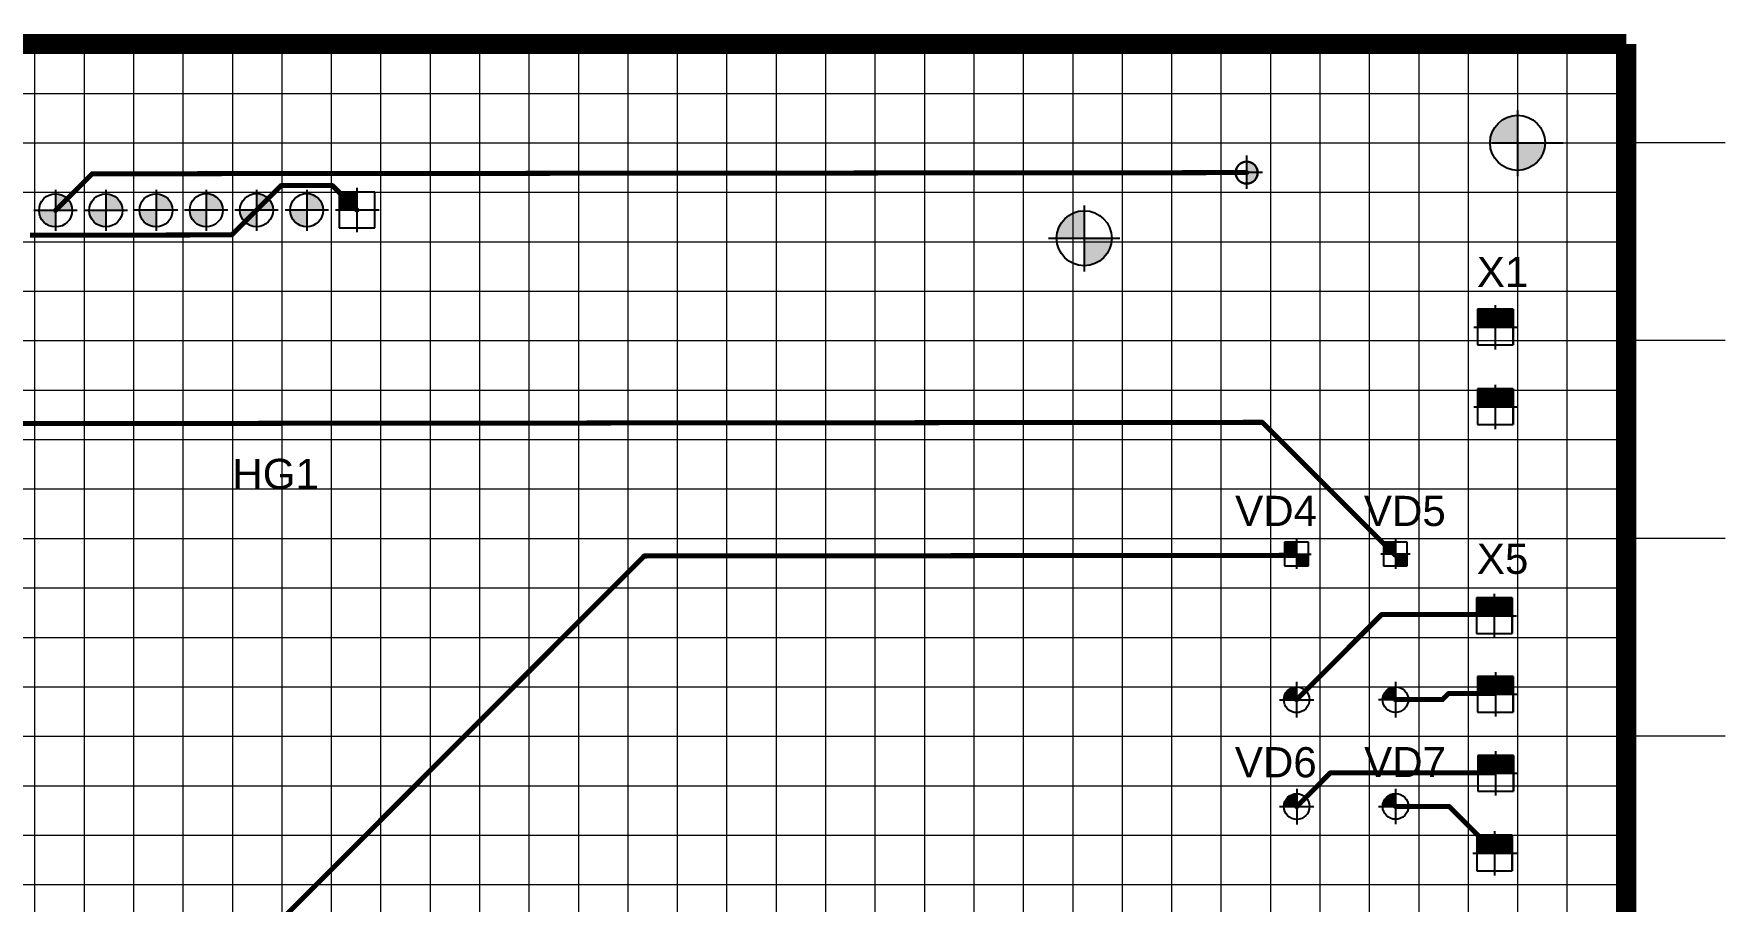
# Model space of a CAD drawing. Header units: millimetres. Extents: x 4478846 to 4492776, y 3796523 to 3799112.
# Drawn here: x 4489188.1 to 4489273.6, y 3797451.6 to 3797495.4 of the extents above; entities that cross this region are included whole.
import ezdxf

# ---------------------------------------------------------------- set-up
doc = ezdxf.new("R2010")
doc.units = ezdxf.units.MM
doc.linetypes.add('ACAD_ISO08W100', pattern=[36, 24, -3, 6, -3])
doc.layers.get('0').update_dxf_attribs({"lineweight": 25})
for name, color, linetype in [('BottomLayer', 5, 'Continuous'), ('InternalPlane1', 76, 'Continuous'), ('InternalPlane2', 16, 'Continuous'), ('MultiLayer', 9, 'Continuous'), ('TopLayer', 1, 'Continuous'), ('TopOverlay', 2, 'Continuous'), ('Размеры', 7, 'Continuous')]:
    doc.layers.add(name, color=color, linetype=linetype)
for name, color, linetype, lineweight in [('Tonkaya', 3, 'Continuous', 25), ('TXT', 220, 'Continuous', 20), ('тонкая', 7, 'Continuous', 13)]:
    doc.layers.add(name, color=color, linetype=linetype, lineweight=lineweight)
doc.styles.get("Standard").update_dxf_attribs({"font": 'arial.ttf'})

# ---------------------------------------------------------------- blocks, each defined once
blk = doc.blocks.new('*U206')
at = {"layer": 'тонкая'}
blk.add_line((-64, 0), (64, 0), dxfattribs=at)
blk = doc.blocks.new('*U207')
at = {"layer": 'тонкая', "color": 0, "linetype": 'ByBlock', "lineweight": -2, "transparency": 16777216}
for p in [(0, 95), (0, 92.5), (0, 90), (0, 87.5), (0, 85), (0, 82.5), (0, 80), (0, 77.5), (0, 75), (0, 72.5), (0, 70), (0, 67.5), (0, 65), (0, 62.5), (0, 60), (0, 57.5), (0, 55), (0, 52.5)]:
    blk.add_blockref('*U206', p, dxfattribs=at)
blk = doc.blocks.new('*U208')
at = {"layer": 'тонкая'}
blk.add_line((0, 47.5), (0, -47.5), dxfattribs=at)
blk = doc.blocks.new('*U209')
at = {"layer": 'тонкая', "color": 0, "linetype": 'ByBlock', "lineweight": -2, "transparency": 16777216}
for p in [(47.5, 0), (50, 0), (52.5, 0), (55, 0), (57.5, 0), (60, 0), (62.5, 0), (65, 0), (67.5, 0), (70, 0), (72.5, 0), (75, 0), (77.5, 0), (80, 0), (82.5, 0), (85, 0), (87.5, 0), (90, 0), (92.5, 0), (95, 0), (97.5, 0), (100, 0), (102.5, 0), (105, 0), (107.5, 0), (110, 0), (112.5, 0), (115, 0), (117.5, 0), (120, 0), (122.5, 0), (125, 0), (127.5, 0)]:
    blk.add_blockref('*U208', p, dxfattribs=at)
blk = doc.blocks.new('*U218')
at = {"layer": 'тонкая'}
blk.add_line((2.5, 0), (-2.5, 0), dxfattribs=at)
blk = doc.blocks.new('*U219')
at = {"layer": 'тонкая', "color": 0, "linetype": 'ByBlock', "lineweight": -2, "transparency": 16777216}
for p in [(0, 90), (0, 80), (0, 70), (0, 60), (0, 50), (0, 40), (0, 30), (0, 20), (0, 10), (0, 0)]:
    blk.add_blockref('*U218', p, dxfattribs=at)

msp = doc.modelspace()

# ---------------------------------------------------------------- hatches: boundary and pattern name
at = {"layer": 'Tonkaya'}
h = msp.add_hatch(color=7, dxfattribs=at)
h.dxf.hatch_style = 1
h.paths.add_polyline_path([(4489263.12638, 3797491.28632, 0.41421404), (4489261.73437, 3797489.89432), (4489263.12638, 3797489.89432)])
h.paths.add_polyline_path([(4489264.51837, 3797489.89432), (4489263.12638, 3797489.89432), (4489263.12638, 3797488.50232, 0.41421308)])
h = msp.add_hatch(color=7, dxfattribs=at)
h.dxf.hatch_style = 1
h.paths.add_polyline_path([(4489189.18656, 3797487.31641), (4489189.18656, 3797486.47755), (4489190.02542, 3797486.47755, 0.41421356)])
h.paths.add_polyline_path([(4489189.18656, 3797486.47755), (4489188.3477, 3797486.47755, 0.41421356), (4489189.18656, 3797485.63869)])
h = msp.add_hatch(color=7, dxfattribs=at)
h.dxf.hatch_style = 1
h.paths.add_polyline_path([(4489191.72656, 3797487.31899), (4489191.72656, 3797486.48013), (4489192.56542, 3797486.48013, 0.41421356)])
h.paths.add_polyline_path([(4489191.72656, 3797486.48013), (4489190.8877, 3797486.48013, 0.41421356), (4489191.72656, 3797485.64127)])
h = msp.add_hatch(color=7, dxfattribs=at)
h.dxf.hatch_style = 1
h.paths.add_polyline_path([(4489194.26656, 3797487.32157), (4489194.26656, 3797486.48271), (4489195.10542, 3797486.48271, 0.41421356)])
h.paths.add_polyline_path([(4489194.26656, 3797486.48271), (4489193.4277, 3797486.48271, 0.41421356), (4489194.26656, 3797485.64385)])
h = msp.add_hatch(color=7, dxfattribs=at)
h.dxf.hatch_style = 1
h.paths.add_polyline_path([(4489196.80656, 3797487.32415), (4489196.80656, 3797486.48529), (4489197.64542, 3797486.48529, 0.41421356)])
h.paths.add_polyline_path([(4489196.80656, 3797486.48529), (4489195.9677, 3797486.48529, 0.41421356), (4489196.80656, 3797485.64643)])
h = msp.add_hatch(color=7, dxfattribs=at)
h.dxf.hatch_style = 1
h.paths.add_polyline_path([(4489199.34655, 3797487.32673), (4489199.34655, 3797486.48787), (4489200.18541, 3797486.48787, 0.41421356)])
h.paths.add_polyline_path([(4489199.34655, 3797486.48787), (4489198.50769, 3797486.48787, 0.41421356), (4489199.34655, 3797485.64901)])
h = msp.add_hatch(color=7, dxfattribs=at)
h.dxf.hatch_style = 1
h.paths.add_polyline_path([(4489201.88655, 3797487.32673), (4489201.88655, 3797486.48787), (4489202.72541, 3797486.48787, 0.41421356)])
h.paths.add_polyline_path([(4489201.88655, 3797486.48787), (4489201.04769, 3797486.48787, 0.41421356), (4489201.88655, 3797485.64901)])
h = msp.add_hatch(color=7, dxfattribs=at)
h.dxf.hatch_style = 1
h.paths.add_polyline_path([(4489241.20803, 3797486.46236, 0.41421404), (4489239.81603, 3797485.07036), (4489241.20803, 3797485.07036)])
h.paths.add_polyline_path([(4489242.60003, 3797485.07036), (4489241.20803, 3797485.07036), (4489241.20803, 3797483.67836, 0.41421308)])
at = {"layer": 'TXT'}
h = msp.add_hatch(color=0, dxfattribs=at)
h.dxf.hatch_style = 1
h.paths.add_polyline_path([(4489251.95168, 3797462.39164, 0.41421356), (4489251.30128, 3797461.74125), (4489251.95168, 3797461.74125)])
h = msp.add_hatch(color=0, dxfattribs=at)
h.dxf.hatch_style = 1
h.paths.add_polyline_path([(4489256.95172, 3797462.39672, 0.41421356), (4489256.30132, 3797461.74632), (4489256.95172, 3797461.74632)])
h = msp.add_hatch(color=0, dxfattribs=at)
h.dxf.hatch_style = 1
h.paths.add_polyline_path([(4489251.95716, 3797456.99166, 0.41421356), (4489251.30676, 3797456.34126), (4489251.95716, 3797456.34126)])
h = msp.add_hatch(color=0, dxfattribs=at)
h.dxf.hatch_style = 1
h.paths.add_polyline_path([(4489256.9572, 3797456.99673, 0.41421356), (4489256.3068, 3797456.34633), (4489256.9572, 3797456.34633)])
at = {"layer": 'Размеры', "lineweight": 30}
h = msp.add_hatch(color=0, dxfattribs=at)
h.dxf.hatch_style = 1
edge = h.paths.add_edge_path()
edge.add_line((4489249.97903, 3797488.52257), (4489249.42466, 3797488.38751))
edge.add_line((4489249.42466, 3797488.38751), (4489249.42466, 3797487.83267))
edge.add_arc((4489249.48173, 3797488.35449), 0.52494, 263.7592025, 378.6746193)
edge = h.paths.add_edge_path()
edge.add_line((4489249.42466, 3797488.94236), (4489249.42466, 3797488.38751))
edge.add_line((4489249.42466, 3797488.38751), (4489249.97903, 3797488.52257))
edge.add_arc((4489249.38818, 3797488.31823), 0.62519, 19.0774453, 86.6543092)

# ---------------------------------------------------------------- linework, layer by layer
at = {"color": 7, "linetype": 'Continuous'}
for p, q in [((4489205.32846, 3797487.40231), (4489203.52526, 3797487.40231)), ((4489203.52526, 3797487.40231), (4489203.52526, 3797485.59911)), ((4489204.42686, 3797487.61124), (4489204.42625, 3797485.3748)), ((4489205.32846, 3797485.59911), (4489205.32846, 3797487.40231)), ((4489203.3357, 3797486.50071), (4489205.55019, 3797486.50071)), ((4489203.52526, 3797485.59911), (4489205.32846, 3797485.59911)), ((4489262.89979, 3797481.47944), (4489261.09659, 3797481.47944)), ((4489261.09659, 3797481.47944), (4489261.09659, 3797479.67624)), ((4489261.99819, 3797481.68838), (4489261.99758, 3797479.45193)), ((4489262.89967, 3797481.47895), (4489262.89869, 3797479.67575)), ((4489262.89979, 3797479.67624), (4489262.89979, 3797481.47944)), ((4489260.90703, 3797480.57784), (4489263.12152, 3797480.57784)), ((4489261.09659, 3797479.67624), (4489262.89979, 3797479.67624)), ((4489262.89979, 3797477.45332), (4489261.09659, 3797477.45332)), ((4489261.09659, 3797477.45332), (4489261.09659, 3797475.65012)), ((4489261.99819, 3797477.66226), (4489261.99758, 3797475.42581)), ((4489262.89967, 3797477.45283), (4489262.89869, 3797475.64963)), ((4489262.89979, 3797475.65012), (4489262.89979, 3797477.45332)), ((4489260.90703, 3797476.55172), (4489263.12152, 3797476.55172)), ((4489261.09659, 3797475.65012), (4489262.89979, 3797475.65012)), ((4489252.54647, 3797469.70581), (4489251.34434, 3797469.70581)), ((4489251.34434, 3797469.70581), (4489251.34434, 3797468.50368)), ((4489251.94541, 3797469.8451), (4489251.945, 3797468.35413)), ((4489252.54647, 3797468.50368), (4489252.54647, 3797469.70581)), ((4489252.54647, 3797468.50368), (4489252.54647, 3797469.70581)), ((4489257.5465, 3797469.71088), (4489256.34437, 3797469.71088)), ((4489256.34437, 3797469.71088), (4489256.34437, 3797468.50875)), ((4489256.94543, 3797469.85017), (4489256.94502, 3797468.35921)), ((4489257.5465, 3797468.50875), (4489257.5465, 3797469.71088)), ((4489257.5465, 3797468.50875), (4489257.5465, 3797469.71088)), ((4489251.21797, 3797469.10474), (4489252.69429, 3797469.10474)), ((4489251.34434, 3797468.50368), (4489252.54647, 3797468.50368)), ((4489256.21799, 3797469.10982), (4489257.69432, 3797469.10982)), ((4489256.34437, 3797468.50875), (4489257.5465, 3797468.50875)), ((4489262.84961, 3797466.88951), (4489261.04641, 3797466.88951)), ((4489261.04641, 3797466.88951), (4489261.04641, 3797465.08631)), ((4489261.94801, 3797467.09844), (4489261.9474, 3797464.862)), ((4489262.8495, 3797466.88901), (4489262.84851, 3797465.08582)), ((4489262.84961, 3797465.08631), (4489262.84961, 3797466.88951)), ((4489260.85685, 3797465.98791), (4489263.07134, 3797465.98791)), ((4489261.04641, 3797465.08631), (4489262.84961, 3797465.08631)), ((4489262.91005, 3797462.92393), (4489261.10685, 3797462.92393)), ((4489261.10685, 3797462.92393), (4489261.10685, 3797461.12073)), ((4489262.00845, 3797463.13286), (4489262.00784, 3797460.89642)), ((4489262.90994, 3797462.92344), (4489262.90895, 3797461.12024)), ((4489262.91005, 3797461.12073), (4489262.91005, 3797462.92393)), ((4489260.91729, 3797462.02233), (4489263.13178, 3797462.02233)), ((4489261.10685, 3797461.12073), (4489262.91005, 3797461.12073)), ((4489262.01456, 3797459.13724), (4489262.01395, 3797456.9008)), ((4489262.91616, 3797458.92831), (4489261.11296, 3797458.92831)), ((4489261.11296, 3797458.92831), (4489261.11296, 3797457.12511)), ((4489262.91604, 3797458.92781), (4489262.91506, 3797457.12462)), ((4489262.91616, 3797457.12511), (4489262.91616, 3797458.92831)), ((4489260.9234, 3797458.02671), (4489263.13789, 3797458.02671)), ((4489261.11296, 3797457.12511), (4489262.91616, 3797457.12511)), ((4489262.86179, 3797454.88954), (4489261.05859, 3797454.88954)), ((4489261.05859, 3797454.88954), (4489261.05859, 3797453.08634)), ((4489261.96019, 3797455.09847), (4489261.95958, 3797452.86203)), ((4489262.86168, 3797454.88905), (4489262.86069, 3797453.08585)), ((4489262.86179, 3797453.08634), (4489262.86179, 3797454.88954)), ((4489260.86903, 3797453.98794), (4489263.08352, 3797453.98794)), ((4489261.05859, 3797453.08634), (4489262.86179, 3797453.08634))]:
    msp.add_line(p, q, dxfattribs=at)
at = {"color": 7}
for points in [[(4489204.42686, 3797486.50071), (4489204.42686, 3797487.40231), (4489203.52526, 3797486.50071), (4489203.52526, 3797487.40231)], [(4489204.42686, 3797486.50071), (4489204.42686, 3797487.40231), (4489203.52526, 3797486.50071), (4489203.52526, 3797487.40231)], [(4489261.99819, 3797480.57784), (4489261.99819, 3797481.47944), (4489261.09659, 3797480.57784), (4489261.09659, 3797481.47944)], [(4489261.99819, 3797480.57784), (4489261.99819, 3797481.47944), (4489261.09659, 3797480.57784), (4489261.09659, 3797481.47944)], [(4489261.99758, 3797480.57784), (4489261.99808, 3797481.47944), (4489262.89918, 3797480.57735), (4489262.89967, 3797481.47895)], [(4489261.99758, 3797480.57784), (4489261.99808, 3797481.47944), (4489262.89918, 3797480.57735), (4489262.89967, 3797481.47895)], [(4489261.99819, 3797476.55172), (4489261.99819, 3797477.45332), (4489261.09659, 3797476.55172), (4489261.09659, 3797477.45332)], [(4489261.99819, 3797476.55172), (4489261.99819, 3797477.45332), (4489261.09659, 3797476.55172), (4489261.09659, 3797477.45332)], [(4489261.99758, 3797476.55172), (4489261.99808, 3797477.45332), (4489262.89918, 3797476.55123), (4489262.89967, 3797477.45283)], [(4489261.99758, 3797476.55172), (4489261.99808, 3797477.45332), (4489262.89918, 3797476.55123), (4489262.89967, 3797477.45283)], [(4489251.94541, 3797469.10474), (4489251.94541, 3797469.70581), (4489251.34434, 3797469.10474), (4489251.34434, 3797469.70581)], [(4489251.94541, 3797469.10474), (4489251.94541, 3797469.70581), (4489251.34434, 3797469.10474), (4489251.34434, 3797469.70581)], [(4489256.94543, 3797469.10982), (4489256.94543, 3797469.71088), (4489256.34437, 3797469.10982), (4489256.34437, 3797469.71088)], [(4489256.94543, 3797469.10982), (4489256.94543, 3797469.71088), (4489256.34437, 3797469.10982), (4489256.34437, 3797469.71088)], [(4489251.94541, 3797469.10474), (4489251.94541, 3797468.50368), (4489252.54647, 3797469.10474), (4489252.54647, 3797468.50368)], [(4489251.94541, 3797469.10474), (4489251.94541, 3797468.50368), (4489252.54647, 3797469.10474), (4489252.54647, 3797468.50368)], [(4489256.94543, 3797469.10982), (4489256.94543, 3797468.50875), (4489257.5465, 3797469.10982), (4489257.5465, 3797468.50875)], [(4489256.94543, 3797469.10982), (4489256.94543, 3797468.50875), (4489257.5465, 3797469.10982), (4489257.5465, 3797468.50875)], [(4489261.94801, 3797465.98791), (4489261.94801, 3797466.88951), (4489261.04641, 3797465.98791), (4489261.04641, 3797466.88951)], [(4489261.94801, 3797465.98791), (4489261.94801, 3797466.88951), (4489261.04641, 3797465.98791), (4489261.04641, 3797466.88951)], [(4489261.94741, 3797465.98791), (4489261.9479, 3797466.88951), (4489262.849, 3797465.98742), (4489262.8495, 3797466.88901)], [(4489261.94741, 3797465.98791), (4489261.9479, 3797466.88951), (4489262.849, 3797465.98742), (4489262.8495, 3797466.88901)], [(4489262.00845, 3797462.02233), (4489262.00845, 3797462.92393), (4489261.10685, 3797462.02233), (4489261.10685, 3797462.92393)], [(4489262.00845, 3797462.02233), (4489262.00845, 3797462.92393), (4489261.10685, 3797462.02233), (4489261.10685, 3797462.92393)], [(4489262.00785, 3797462.02233), (4489262.00834, 3797462.92393), (4489262.90944, 3797462.02184), (4489262.90994, 3797462.92344)], [(4489262.00785, 3797462.02233), (4489262.00834, 3797462.92393), (4489262.90944, 3797462.02184), (4489262.90994, 3797462.92344)], [(4489262.01456, 3797458.02671), (4489262.01456, 3797458.92831), (4489261.11296, 3797458.02671), (4489261.11296, 3797458.92831)], [(4489262.01456, 3797458.02671), (4489262.01456, 3797458.92831), (4489261.11296, 3797458.02671), (4489261.11296, 3797458.92831)], [(4489262.01395, 3797458.02671), (4489262.01444, 3797458.92831), (4489262.91555, 3797458.02621), (4489262.91604, 3797458.92781)], [(4489262.01395, 3797458.02671), (4489262.01444, 3797458.92831), (4489262.91555, 3797458.02621), (4489262.91604, 3797458.92781)], [(4489261.96019, 3797453.98794), (4489261.96019, 3797454.88954), (4489261.05859, 3797453.98794), (4489261.05859, 3797454.88954)], [(4489261.96019, 3797453.98794), (4489261.96019, 3797454.88954), (4489261.05859, 3797453.98794), (4489261.05859, 3797454.88954)], [(4489261.95958, 3797453.98794), (4489261.96008, 3797454.88954), (4489262.86118, 3797453.98745), (4489262.86168, 3797454.88905)], [(4489261.95958, 3797453.98794), (4489261.96008, 3797454.88954), (4489262.86118, 3797453.98745), (4489262.86168, 3797454.88905)]]:
    msp.add_solid(points, dxfattribs=at)
at = {"layer": 'BottomLayer', "const_width": 0.254}
for points in [[(4489191.0335, 3797488.32824), (4489189.18656, 3797486.47755)], [(4489249.42466, 3797488.38751), (4489191.0335, 3797488.32824)], [(4489200.58451, 3797487.72834), (4489199.34655, 3797486.48787)], [(4489203.18608, 3797487.73098), (4489200.58451, 3797487.72834)], [(4489204.42655, 3797486.49302), (4489203.18608, 3797487.73098)], [(4489199.34655, 3797486.48787), (4489198.09784, 3797485.23661)], [(4489198.09784, 3797485.23661), (4489187.89781, 3797485.22626)], [(4489250.21248, 3797475.7645), (4489187.27248, 3797475.70062)], [(4489256.94431, 3797469.04633), (4489250.21248, 3797475.7645)], [(4489218.9571, 3797469.00777), (4489193.32317, 3797443.32175)], [(4489251.94427, 3797469.04125), (4489218.9571, 3797469.00777)], [(4489256.24733, 3797466.04562), (4489251.95168, 3797461.74125)], [(4489261.94734, 3797466.05141), (4489256.24733, 3797466.04562)], [(4489259.32387, 3797461.74873), (4489256.95172, 3797461.74632)], [(4489259.62359, 3797462.04906), (4489259.32387, 3797461.74873)], [(4489261.9514, 3797462.05142), (4489259.62359, 3797462.04906)], [(4489253.65546, 3797458.04301), (4489251.95716, 3797456.34126)], [(4489261.95546, 3797458.05143), (4489253.65546, 3797458.04301)], [(4489259.65722, 3797456.34907), (4489256.9572, 3797456.34633)], [(4489261.95952, 3797454.05144), (4489259.65722, 3797456.34907)]]:
    msp.add_lwpolyline(points, dxfattribs=at)
at = {"layer": 'BottomLayer', "const_width": 0.127}
for points in [[(4489191.097, 3797488.32831, -1), (4489190.97, 3797488.32818, -1)], [(4489191.097, 3797488.32831, -1), (4489190.97, 3797488.32818, -1)], [(4489249.48816, 3797488.38757, -1), (4489249.36116, 3797488.38745, -1)], [(4489200.64801, 3797487.7284, -1), (4489200.52101, 3797487.72827, -1)], [(4489200.64801, 3797487.7284, -1), (4489200.52101, 3797487.72827, -1)], [(4489203.24958, 3797487.73104, -1), (4489203.12258, 3797487.73091, -1)], [(4489203.24958, 3797487.73104, -1), (4489203.12258, 3797487.73091, -1)], [(4489189.25006, 3797486.47762, -1), (4489189.12306, 3797486.47749, -1)], [(4489199.41005, 3797486.48793, -1), (4489199.28305, 3797486.4878, -1)], [(4489199.41005, 3797486.48793, -1), (4489199.28305, 3797486.4878, -1)], [(4489204.49005, 3797486.49309, -1), (4489204.36305, 3797486.49296, -1)], [(4489198.16134, 3797485.23668, -1), (4489198.03434, 3797485.23655, -1)], [(4489198.16134, 3797485.23668, -1), (4489198.03434, 3797485.23655, -1)], [(4489250.27598, 3797475.76457, -1), (4489250.14898, 3797475.76444, -1)], [(4489250.27598, 3797475.76457, -1), (4489250.14898, 3797475.76444, -1)], [(4489219.0206, 3797469.00784, -1), (4489218.8936, 3797469.00771, -1)], [(4489219.0206, 3797469.00784, -1), (4489218.8936, 3797469.00771, -1)], [(4489252.00777, 3797469.04132, -1), (4489251.88077, 3797469.04119, -1)], [(4489257.00781, 3797469.04639, -1), (4489256.88081, 3797469.04626, -1)], [(4489256.31083, 3797466.04569, -1), (4489256.18383, 3797466.04556, -1)], [(4489256.31083, 3797466.04569, -1), (4489256.18383, 3797466.04556, -1)], [(4489262.01084, 3797466.05147, -1), (4489261.88384, 3797466.05135, -1)], [(4489252.01518, 3797461.74131, -1), (4489251.88818, 3797461.74118, -1)], [(4489257.01522, 3797461.74638, -1), (4489256.88822, 3797461.74626, -1)], [(4489259.38737, 3797461.74879, -1), (4489259.26037, 3797461.74866, -1)], [(4489259.38737, 3797461.74879, -1), (4489259.26037, 3797461.74866, -1)], [(4489259.68709, 3797462.04912, -1), (4489259.56009, 3797462.04899, -1)], [(4489259.68709, 3797462.04912, -1), (4489259.56009, 3797462.04899, -1)], [(4489262.0149, 3797462.05148, -1), (4489261.8879, 3797462.05136, -1)], [(4489253.71896, 3797458.04307, -1), (4489253.59196, 3797458.04294, -1)], [(4489253.71896, 3797458.04307, -1), (4489253.59196, 3797458.04294, -1)], [(4489262.01896, 3797458.05149, -1), (4489261.89196, 3797458.05137, -1)], [(4489252.02066, 3797456.34132, -1), (4489251.89366, 3797456.34119, -1)], [(4489257.0207, 3797456.3464, -1), (4489256.8937, 3797456.34627, -1)], [(4489259.72072, 3797456.34914, -1), (4489259.59372, 3797456.34901, -1)], [(4489259.72072, 3797456.34914, -1), (4489259.59372, 3797456.34901, -1)], [(4489262.02302, 3797454.0515, -1), (4489261.89602, 3797454.05138, -1)]]:
    msp.add_lwpolyline(points, format="xyb", close=True, dxfattribs=at)
at = {"layer": 'InternalPlane1', "lineweight": 106, "const_width": 1.016}
msp.add_lwpolyline([(4489268.62638, 3797399.89432), (4489268.62638, 3797494.89432)], dxfattribs=at)
at = {"layer": 'InternalPlane1', "const_width": 0.508}
msp.add_lwpolyline([(4489268.37238, 3797492.39432, 1), (4489268.88038, 3797492.39432, 1)], format="xyb", close=True, dxfattribs=at)
msp.add_lwpolyline([(4489268.37238, 3797492.39432, 1), (4489268.88038, 3797492.39432, 1)], format="xyb", close=True, dxfattribs=at)
at = {"layer": 'InternalPlane2', "lineweight": 106, "const_width": 1.016}
for points in [[(4489140.62638, 3797494.89432), (4489268.62638, 3797494.89432)], [(4489268.62638, 3797399.89432), (4489268.62638, 3797494.89432)]]:
    msp.add_lwpolyline(points, dxfattribs=at)
at = {"layer": 'InternalPlane2', "const_width": 0.508}
msp.add_lwpolyline([(4489268.37238, 3797492.39432, 1), (4489268.88038, 3797492.39432, 1)], format="xyb", close=True, dxfattribs=at)
msp.add_lwpolyline([(4489268.37238, 3797492.39432, 1), (4489268.88038, 3797492.39432, 1)], format="xyb", close=True, dxfattribs=at)
at = {"layer": 'MultiLayer', "color": 0}
for centre in [(4489251.95168, 3797461.74125), (4489256.95172, 3797461.74632), (4489251.95716, 3797456.34126), (4489256.9572, 3797456.34633)]:
    msp.add_circle(centre, 0.6504, dxfattribs=at)
at = {"layer": 'Tonkaya', "color": 7, "lineweight": -2}
for p, q in [((4489263.12638, 3797491.54729), (4489263.12638, 3797488.20649)), ((4489261.81678, 3797489.89432), (4489265.43598, 3797489.89432)), ((4489241.20803, 3797486.72333), (4489241.20803, 3797483.38253)), ((4489239.39843, 3797485.07036), (4489243.01763, 3797485.07036))]:
    msp.add_line(p, q, dxfattribs=at)
at = {"layer": 'Tonkaya', "color": 7}
for p, q in [((4489249.42466, 3797489.24509), (4489249.42466, 3797487.57419)), ((4489250.21866, 3797488.38751), (4489248.60421, 3797488.38751)), ((4489189.18656, 3797487.5144), (4489189.18656, 3797485.4407)), ((4489191.72656, 3797487.51698), (4489191.72656, 3797485.44328)), ((4489194.26656, 3797487.51956), (4489194.26656, 3797485.44586)), ((4489196.80656, 3797487.52214), (4489196.80656, 3797485.44844)), ((4489199.34655, 3797487.52472), (4489199.34655, 3797485.45102)), ((4489201.88655, 3797487.52472), (4489201.88655, 3797485.45102)), ((4489190.28078, 3797486.47755), (4489188.09234, 3797486.47755)), ((4489192.82078, 3797486.48013), (4489190.63233, 3797486.48013)), ((4489195.36078, 3797486.48271), (4489193.17233, 3797486.48271)), ((4489197.90078, 3797486.48529), (4489195.71233, 3797486.48529)), ((4489200.44078, 3797486.48787), (4489198.25233, 3797486.48787)), ((4489202.98078, 3797486.48787), (4489200.79233, 3797486.48787))]:
    msp.add_line(p, q, dxfattribs=at)
for centre, radius in [((4489263.12637, 3797489.89432), 1.392), ((4489189.18656, 3797486.47755), 0.83886), ((4489191.72656, 3797486.48013), 0.83886), ((4489194.26656, 3797486.48271), 0.83886), ((4489196.80656, 3797486.48529), 0.83886), ((4489199.34655, 3797486.48787), 0.83886), ((4489201.88655, 3797486.48787), 0.83886), ((4489241.20803, 3797485.07036), 1.392)]:
    msp.add_circle(centre, radius, dxfattribs=at)
at = {"layer": 'TopLayer', "color": 0, "linetype": 'ACAD_ISO08W100'}
for p, q in [((4489251.95168, 3797462.64007), (4489251.95168, 3797460.84242)), ((4489256.95172, 3797462.64514), (4489256.95172, 3797460.8475)), ((4489251.08715, 3797461.74125), (4489252.81621, 3797461.74125)), ((4489256.08719, 3797461.74632), (4489257.81625, 3797461.74632)), ((4489251.95716, 3797457.24008), (4489251.95716, 3797455.44243)), ((4489256.9572, 3797457.24516), (4489256.9572, 3797455.44751)), ((4489251.09263, 3797456.34126), (4489252.82169, 3797456.34126)), ((4489256.09267, 3797456.34633), (4489257.82173, 3797456.34633))]:
    msp.add_line(p, q, dxfattribs=at)
at = {"layer": 'TopLayer', "color": 0, "lineweight": 30}
msp.add_circle((4489249.42466, 3797488.38751), 0.55484, dxfattribs=at)

# ---------------------------------------------------------------- block references
at = {"layer": 'тонкая'}
for name, p in [('*U207', (4489204.62638, 3797399.89432)), ('*U209', (4489140.62638, 3797447.39432)), ('*U219', (4489271.12638, 3797399.89432))]:
    msp.add_blockref(name, p, dxfattribs=at)

# ---------------------------------------------------------------- texts
at = {"layer": 'TopOverlay'}
for s, p in [('X1', (4489261.06908, 3797482.6043)), ('HG1', (4489198.12638, 3797472.39432)), ('VD4', (4489248.84309, 3797470.52476)), ('VD5', (4489255.35532, 3797470.52476)), ('X5', (4489261.06908, 3797468.1043)), ('VD6', (4489248.82849, 3797457.82096)), ('VD7', (4489255.36612, 3797457.82796))]:
    msp.add_text(s, height=1.524, dxfattribs=at).set_placement(p)

doc.saveas('drawing.dxf')
